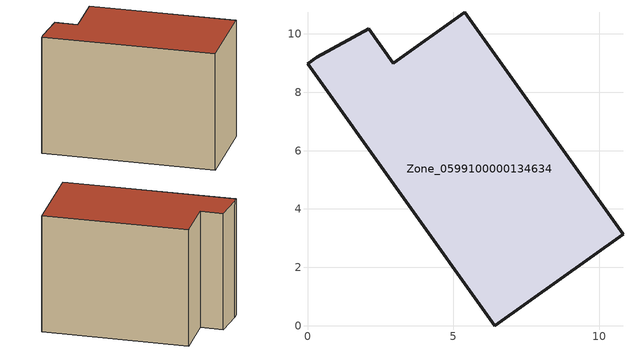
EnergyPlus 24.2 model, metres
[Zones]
Zone_0599100000134634
 floor ground (C_G): 0.32,9.2 2.1,10.18 2.95,9 5.39,10.74 10.82,3.14 6.43,0 0,8.98 z0
 wall outside (C_F): 6.43,0 10.82,3.14 5.39,10.74 2.95,9 2.1,10.18 0.32,9.2 0,8.98 6.43,0 z0:7.79
 roof outside (C_R): 2.1,10.18 0.32,9.2 0,8.98 6.43,0 10.82,3.14 5.39,10.74 2.95,9 z7.79
[BUILDING]
Pand.0599100000134634: North Axis=0; Terrain=City; Loads Convergence Tolerance Value=0.04; Temperature Convergence Tolerance Value=0.4; Solar Distribution=FullExterior; Maximum Number of Warmup Days=25; Minimum Number of Warmup Days=1
[Site:Location]
Rotterdam.The.Hague.AP_ZH_NLD Design_Conditions: Latitude=51.96; Longitude=4.45; Time Zone=1; Elevation=-4.5
[SITE:GROUNDTEMPERATURE:BUILDINGSURFACE]
18, 18, 18, 18, 18, 18, 18, 18, 18, 18, 18, 18
[MATERIAL] Thermal Absorptance=0.9; Solar Absorptance=0.7; Visible Absorptance=0.7
Name | Roughness | Thickness | Conductivity | Density | Specific Heat
G.TI.1975-1991 | MediumSmooth | 0.15 | 0.288461 | 540 | 1210
F.TI.1975-1991 | Rough | 0.3 | 0.230769 | 1920 | 840
R.TI.1975-1991 | MediumRough | 0.2 | 0.153846 | 1500 | 1000
[CONSTRUCTION]
C_G: G.TI.1975-1991
C_F: F.TI.1975-1991
C_R: R.TI.1975-1991
[ZONE]
Zone_0599100000134634: Type=1; Multiplier=1; Ceiling Height=Autocalculate; Volume=Autocalculate; Floor Area=autocalculate; Part of Total Floor Area=Yes
[ZONEINFILTRATION:DESIGNFLOWRATE]
Infil_Zone_0599100000134634: Zone or ZoneList or Space or SpaceList=Zone_0599100000134634; Schedule=AlwaysOn; Design Flow Rate Calculation Method=Flow/Area; Flow Rate per Floor Area=0.003; Constant Term Coefficient=1; Temperature Term Coefficient=0; Velocity Term Coefficient=0; Velocity Squared Term Coefficient=0
[HVACTEMPLATE:ZONE:IDEALLOADSAIRSYSTEM]
Zone_0599100000134634: Maximum Heating Supply Air Temperature=50; Minimum Cooling Supply Air Temperature=13; Maximum Heating Supply Air Humidity Ratio=0.0156; Minimum Cooling Supply Air Humidity Ratio=0.0077; Heating Limit=NoLimit; Cooling Limit=NoLimit; Dehumidification Control Type=ConstantSensibleHeatRatio; Cooling Sensible Heat Ratio=0.7; Dehumidification Setpoint=60; Humidification Control Type=None; Humidification Setpoint=30; Outdoor Air Method=None; Outdoor Air Flow Rate per Person=0.00944; Outdoor Air Flow Rate per Zone Floor Area=0; Outdoor Air Flow Rate per Zone=0; Demand Controlled Ventilation Type=None; Outdoor Air Economizer Type=NoEconomizer; Heat Recovery Type=None; Sensible Heat Recovery Effectiveness=0.7; Latent Heat Recovery Effectiveness=0.65
[ZONECONTROL:THERMOSTAT]
ThermostatControl_Zone_0599100000134634: Zone or ZoneList=Zone_0599100000134634; Control Type Schedule=DualSetpointControlType; Control 1=Thermostat_Zone_0599100000134634; Temperature Difference Between Cutout And Setpoint=0
[THERMOSTATSETPOINT:DUALSETPOINT]
Thermostat_Zone_0599100000134634: Heating Setpoint Temperature Schedule=HeatingSetpoint_Zone_0599100000134634; Cooling Setpoint Temperature Schedule=CoolingSetpoint_Zone_0599100000134634
[SCHEDULE:COMPACT]
HeatingSetpoint_Zone_0599100000134634: Through: 12/31, For: AllDays, Until: 24:00, 21
CoolingSetpoint_Zone_0599100000134634: Through: 12/31, For: AllDays, Until: 24:00, 24
DualSetpointControlType: Through: 12/31, For: AllDays, Until: 24:00, 4
AlwaysOn: Through: 12/31, For: AllDays, Until: 24:00, 1
